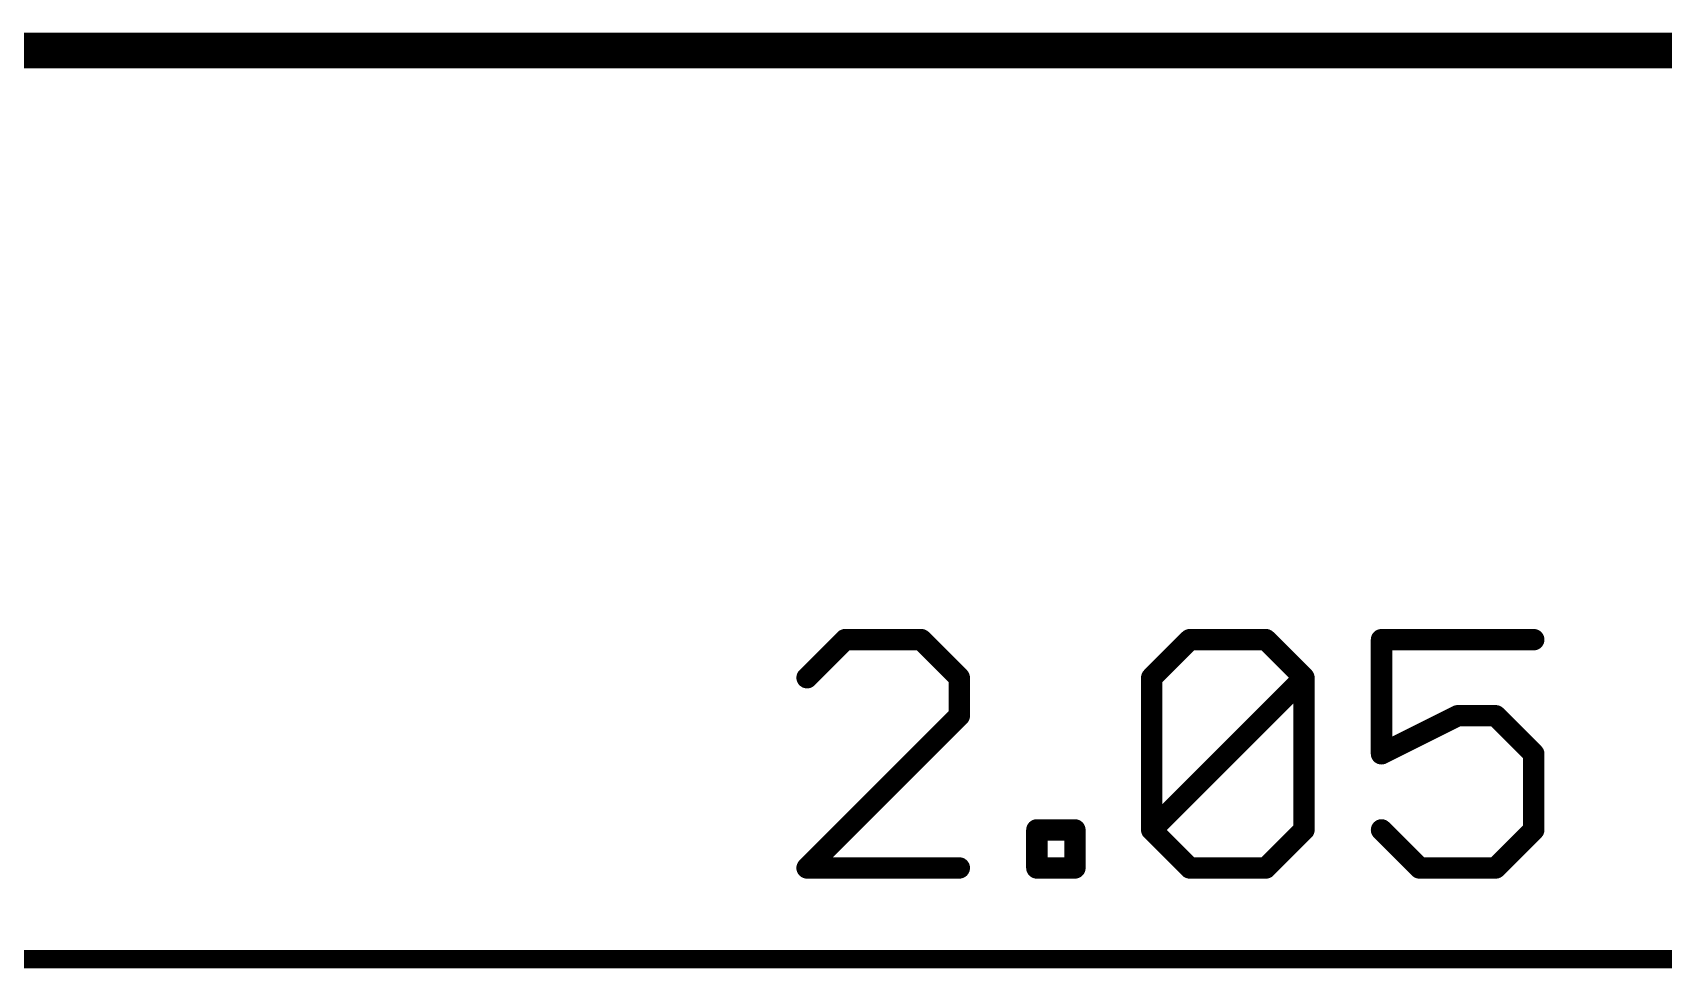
# Model space of a CAD drawing. Extents: x -11.1 to 62.6, y -8.5 to 38.4.
# Drawn here: x 20.65 to 32.27, y -6.54 to 0.13 of the extents above; entities that cross this region are included whole.
import ezdxf

# ---------------------------------------------------------------- set-up
doc = ezdxf.new("R2010")
doc.units = 0
for name, color, linetype in [('1', 12, 'CONTINUOUS'), ('16', 5, 'CONTINUOUS'), ('20', 53, 'CONTINUOUS'), ('47', 253, 'CONTINUOUS')]:
    doc.layers.add(name, color=color, linetype=linetype)

msp = doc.modelspace()

# ---------------------------------------------------------------- linework, layer by layer
at = {"layer": '1', "const_width": 0.254}
msp.add_lwpolyline([(57.15, 0), (0, 0)], dxfattribs=at)
at = {"layer": '16', "const_width": 0.254}
msp.add_lwpolyline([(57.15, 0), (0, 0)], dxfattribs=at)
at = {"layer": '20'}
msp.add_line((5.08, 0), (52.07, 0), dxfattribs=at)
at = {"layer": '47'}
for points, const_width in [([(26.441, -4.1993), (26.1698, -4.4705)], 0.1524), ([(26.9833, -4.1993), (26.441, -4.1993)], 0.1524), ([(27.2545, -4.4705), (26.9833, -4.1993)], 0.1524), ([(28.6255, -4.4705), (28.8967, -4.1993)], 0.1524), ([(28.8967, -4.1993), (29.439, -4.1993)], 0.1524), ([(29.439, -4.1993), (29.7102, -4.4705)], 0.1524), ([(31.3474, -4.1993), (30.2627, -4.1993)], 0.1524), ([(30.2627, -4.1993), (30.2627, -5.0128)], 0.1524), ([(27.2545, -4.7416), (27.2545, -4.4705)], 0.1524), ([(28.6255, -5.5551), (28.6255, -4.4705)], 0.1524), ([(28.6255, -5.5551), (29.7102, -4.4705)], 0.1524), ([(29.7102, -4.4705), (29.7102, -5.5551)], 0.1524), ([(26.1698, -5.8263), (27.2545, -4.7416)], 0.1524), ([(30.2627, -5.0128), (30.805, -4.7416)], 0.1524), ([(30.805, -4.7416), (31.0762, -4.7416)], 0.1524), ([(31.0762, -4.7416), (31.3474, -5.0128)], 0.1524), ([(31.3474, -5.0128), (31.3474, -5.5551)], 0.1524), ([(27.807, -5.8263), (27.807, -5.5551)], 0.1524), ([(27.807, -5.5551), (28.0781, -5.5551)], 0.1524), ([(28.0781, -5.5551), (28.0781, -5.8263)], 0.1524), ([(28.8967, -5.8263), (28.6255, -5.5551)], 0.1524), ([(29.7102, -5.5551), (29.439, -5.8263)], 0.1524), ([(30.5339, -5.8263), (30.2627, -5.5551)], 0.1524), ([(31.3474, -5.5551), (31.0762, -5.8263)], 0.1524), ([(27.2545, -5.8263), (26.1698, -5.8263)], 0.1524), ([(28.0781, -5.8263), (27.807, -5.8263)], 0.1524), ([(29.439, -5.8263), (28.8967, -5.8263)], 0.1524), ([(31.0762, -5.8263), (30.5339, -5.8263)], 0.1524), ([(2.605, -6.477), (54.545, -6.477)], 0.13)]:
    msp.add_lwpolyline(points, dxfattribs=dict(at, const_width=const_width))
at = {"layer": '47', "const_width": 0.0762}
for points in [[(26.441, -4.1612, 1), (26.441, -4.2374)], [(26.4679, -4.2263, 1), (26.414, -4.1724)], [(27.0102, -4.1724, 1), (26.9564, -4.2263)], [(26.9833, -4.2374, 1), (26.9833, -4.1612)], [(28.8967, -4.1612, 1), (28.8967, -4.2374)], [(28.9236, -4.2263, 1), (28.8698, -4.1724)], [(29.466, -4.1724, 1), (29.4121, -4.2263)], [(29.439, -4.2374, 1), (29.439, -4.1612)], [(30.2627, -4.1612, 1), (30.2627, -4.2374)], [(30.3008, -4.1993, 1), (30.2246, -4.1993)], [(31.3474, -4.2374, 1), (31.3474, -4.1612)], [(26.1429, -4.4435, 1), (26.1968, -4.4974)], [(27.2926, -4.4705, 1), (27.2164, -4.4705)], [(27.2275, -4.4974, 1), (27.2814, -4.4435)], [(28.6636, -4.4705, 1), (28.5874, -4.4705)], [(28.5986, -4.4435, 1), (28.6525, -4.4974)], [(29.7483, -4.4705, 1), (29.6721, -4.4705)], [(29.7371, -4.4974, 1), (29.6833, -4.4435)], [(29.6833, -4.4974, 1), (29.7371, -4.4435)], [(27.2164, -4.7416, 1), (27.2926, -4.7416)], [(27.2814, -4.7686, 1), (27.2275, -4.7147)], [(30.805, -4.7035, 1), (30.805, -4.7797)], [(30.8221, -4.7757, 1), (30.788, -4.7076)], [(31.1031, -4.7147, 1), (31.0493, -4.7686)], [(31.0762, -4.7797, 1), (31.0762, -4.7035)], [(30.2457, -4.9787, 1), (30.2797, -5.0469)], [(30.2246, -5.0128, 1), (30.3008, -5.0128)], [(31.3855, -5.0128, 1), (31.3093, -5.0128)], [(31.3204, -5.0397, 1), (31.3743, -4.9859)], [(27.8451, -5.5551, 1), (27.7689, -5.5551)], [(27.807, -5.517, 1), (27.807, -5.5932)], [(28.1162, -5.5551, 1), (28.04, -5.5551)], [(28.0781, -5.5932, 1), (28.0781, -5.517)], [(28.6525, -5.5282, 1), (28.5986, -5.5821)], [(28.5986, -5.5282, 1), (28.6525, -5.5821)], [(28.5874, -5.5551, 1), (28.6636, -5.5551)], [(29.6721, -5.5551, 1), (29.7483, -5.5551)], [(29.7371, -5.5821, 1), (29.6833, -5.5282)], [(30.2896, -5.5282, 1), (30.2358, -5.5821)], [(31.3093, -5.5551, 1), (31.3855, -5.5551)], [(31.3743, -5.5821, 1), (31.3204, -5.5282)], [(26.1698, -5.7882, 1), (26.1698, -5.8644)], [(26.1429, -5.7994, 1), (26.1968, -5.8532)], [(27.2545, -5.8644, 1), (27.2545, -5.7882)], [(27.807, -5.7882, 1), (27.807, -5.8644)], [(27.7689, -5.8263, 1), (27.8451, -5.8263)], [(28.04, -5.8263, 1), (28.1162, -5.8263)], [(28.0781, -5.8644, 1), (28.0781, -5.7882)], [(28.8967, -5.7882, 1), (28.8967, -5.8644)], [(28.8698, -5.8532, 1), (28.9236, -5.7994)], [(29.4121, -5.7994, 1), (29.466, -5.8532)], [(29.439, -5.8644, 1), (29.439, -5.7882)], [(30.5339, -5.7882, 1), (30.5339, -5.8644)], [(30.5069, -5.8532, 1), (30.5608, -5.7994)], [(31.0493, -5.7994, 1), (31.1031, -5.8532)], [(31.0762, -5.8644, 1), (31.0762, -5.7882)]]:
    msp.add_lwpolyline(points, format="xyb", dxfattribs=at)

doc.saveas('drawing.dxf')
